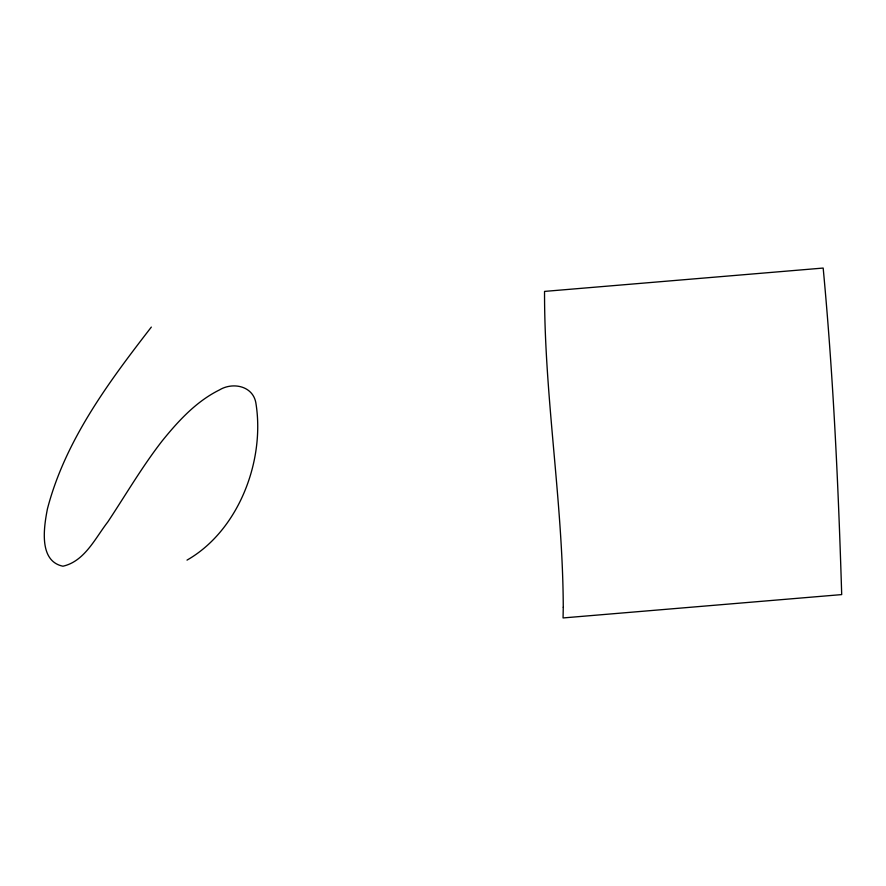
<?xml version="1.0" encoding="UTF-8"?>
<svg xmlns="http://www.w3.org/2000/svg" width="886" height="886" viewBox="0 0 886 886"><rect width="100%" height="100%" fill="white"/><g stroke="black" fill="none" stroke-linecap="round" stroke-linejoin="round"><path stroke-width="1.33" d="M151.329 327.089C108.668 382.209 65.221 440.431 47.412 508.963C43.89 527.037 38.441 561.159 62.939 566.209C84.668 561.347 95.256 538.112 107.815 521.92C125.779 494.798 142.203 466.59 162.204 440.874C178.296 421.005 196.238 401.38 219.495 389.918C232.52 381.977 252.488 385.676 255.777 402.41C265.412 460.011 238.954 530.459 187.012 560.118M563.263 607.264L563.064 617.941L841.7 594.595C838.344 485.617 833.383 376.628 823.172 268.059L544.536 291.405C544.347 397.061 562.843 501.664 563.263 607.264"/></g></svg>
